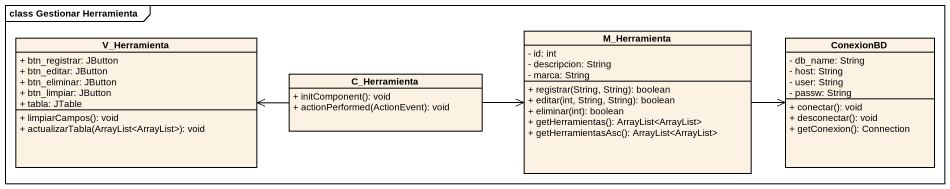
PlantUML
@startuml
mainframe class Gestionar Herramienta
hide circle
hide empty members
skinparam classAttributeIconSize 0
class V_Herramienta {
  + btn_registrar: JButton
  + btn_editar: JButton
  + btn_eliminar: JButton
  + btn_limpiar: JButton
  + tabla: JTable
  + limpiarCampos(): void
  + actualizarTabla(ArrayList<ArrayList>): void
}
class M_Herramienta {
  - id: int
  - descripcion: String
  - marca: String
  + registrar(String, String): boolean
  + editar(int, String, String): boolean
  + eliminar(int): boolean
  + getHerramientas(): ArrayList<ArrayList>
  + getHerramientasAsc(): ArrayList<ArrayList>
}
class ConexionBD {
  - db_name: String
  - host: String
  - user: String
  - passw: String
  + conectar(): void
  + desconectar(): void
  + getConexion(): Connection
}
class C_Herramienta {
  + initComponent(): void
  + actionPerformed(ActionEvent): void
}
M_Herramienta -right-> ConexionBD
C_Herramienta -left-> V_Herramienta
C_Herramienta -right-> M_Herramienta
@enduml
